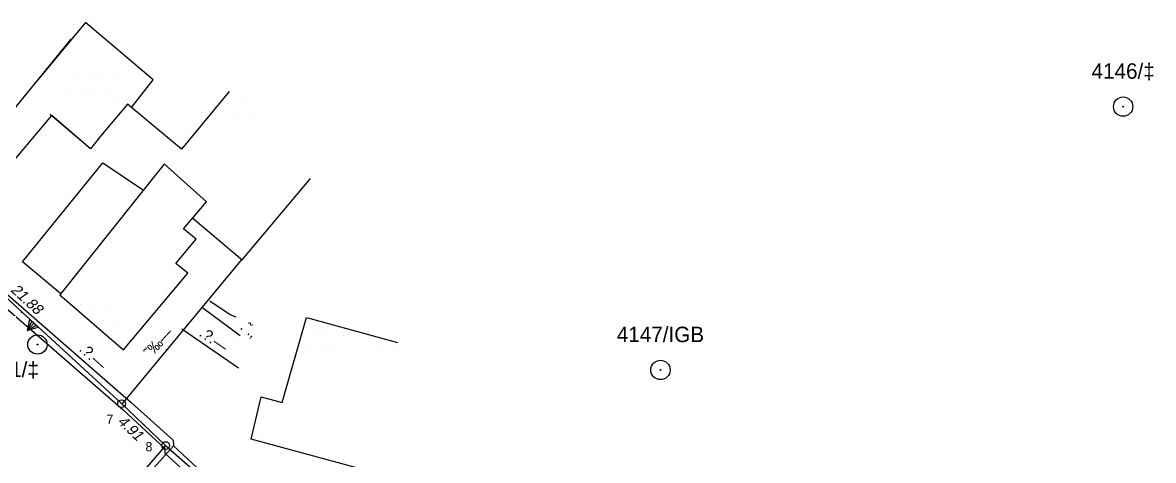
# Model space of a CAD drawing. Header units: millimetres. Extents: x 199460 to 200356, y 746544 to 746866.
# Drawn here: x 200165.1 to 200256.5, y 746777.8 to 746813.2 of the extents above; entities that cross this region are included whole.
import ezdxf
from ezdxf.enums import TextEntityAlignment as Align

# ---------------------------------------------------------------- set-up
doc = ezdxf.new("R2010")
doc.units = ezdxf.units.MM
doc.header["$LTSCALE"] = 3
doc.linetypes.add('DASHED2', pattern=[0.375, 0.25, -0.125])
for name, color, linetype in [('C1609_1', 52, 'Continuous'), ('C1611_1', 6, 'Continuous'), ('C1615', 2, 'Continuous'), ('C1650', 7, 'Continuous'), ('C1650_0_1', 1, 'Continuous'), ('C1660_1', 240, 'Continuous'), ('C1666', 1, 'Continuous'), ('C1685', 5, 'Continuous'), ('C1687', 14, 'Continuous'), ('M2200', 80, 'Continuous'), ('M2299', 80, 'Continuous'), ('M2602', 9, 'Continuous'), ('M2603', 9, 'Continuous'), ('M2605', 9, 'Continuous')]:
    doc.layers.add(name, color=color, linetype=linetype)
doc.styles.add('HANIT_TEXT', font='hebtxt')
doc.styles.add('HEBTXT', font='hebtxt')
doc.styles.add('HEBTXT2', font='HEBTXT')
doc.styles.add('TAZAR_HEBTXT', font='HEBTXT')

# ---------------------------------------------------------------- blocks, each defined once
blk = doc.blocks.new('M2605_P')
at = {"style": 'HANIT_TEXT'}
blk.add_attdef('NAME', text='', height=1.39, rotation=0, dxfattribs=at).set_placement((0, 0.5), align=Align.BOTTOM_CENTER)
blk.add_attdef('HEIGHT', text='', height=1.6, rotation=0, dxfattribs=at).set_placement((0, -1), align=Align.TOP_CENTER)
at = {"style": 'HANIT_TEXT', "flags": 1}
blk.add_attdef('MARK', text='', height=1.6, rotation=0, dxfattribs=at).set_placement((0, -3), align=Align.TOP_CENTER)
blk = doc.blocks.new('*X86')
at = {"color": 0}
for p, q in [((200168.125, 746801.25), (200168.125, 746801.25)), ((200169.375, 746801.25), (200169.375, 746801.25)), ((200170.625, 746801.25), (200170.625, 746801.25)), ((200167.5, 746800), (200167.5, 746800)), ((200168.75, 746800), (200168.75, 746800)), ((200170, 746800), (200170, 746800)), ((200171.25, 746800), (200171.25, 746800)), ((200166.875, 746798.75), (200166.875, 746798.75)), ((200168.125, 746798.75), (200168.125, 746798.75)), ((200169.375, 746798.75), (200169.375, 746798.75)), ((200170.625, 746798.75), (200170.625, 746798.75)), ((200171.875, 746798.75), (200171.875, 746798.75)), ((200173.125, 746798.75), (200173.125, 746798.75)), ((200165, 746797.5), (200165, 746797.5)), ((200166.25, 746797.5), (200166.25, 746797.5)), ((200167.5, 746797.5), (200167.5, 746797.5)), ((200168.75, 746797.5), (200168.75, 746797.5)), ((200170, 746797.5), (200170, 746797.5)), ((200171.25, 746797.5), (200171.25, 746797.5)), ((200172.5, 746797.5), (200172.5, 746797.5)), ((200173.75, 746797.5), (200173.75, 746797.5)), ((200171.875, 746796.25), (200171.875, 746796.25))]:
    blk.add_line(p, q, dxfattribs=at)
blk = doc.blocks.new('*X87')
at = {"color": 0}
for p, q in [((200170.625, 746791.25), (200170.625, 746791.25)), ((200170, 746790), (200170, 746790)), ((200171.25, 746790), (200171.25, 746790)), ((200172.5, 746790), (200172.5, 746790)), ((200169.375, 746788.75), (200169.375, 746788.75)), ((200170.625, 746788.75), (200170.625, 746788.75)), ((200171.875, 746788.75), (200171.875, 746788.75)), ((200173.125, 746788.75), (200173.125, 746788.75)), ((200167.5, 746787.5), (200167.5, 746787.5)), ((200168.75, 746787.5), (200168.75, 746787.5)), ((200170, 746787.5), (200170, 746787.5)), ((200171.25, 746787.5), (200171.25, 746787.5)), ((200166.875, 746786.25), (200166.875, 746786.25)), ((200168.125, 746786.25), (200168.125, 746786.25)), ((200169.375, 746786.25), (200169.375, 746786.25)), ((200170.625, 746786.25), (200170.625, 746786.25)), ((200166.25, 746785), (200166.25, 746785)), ((200167.5, 746785), (200167.5, 746785)), ((200168.75, 746785), (200168.75, 746785)), ((200170, 746785), (200170, 746785)), ((200164.375, 746783.75), (200164.375, 746783.75)), ((200165.625, 746783.75), (200165.625, 746783.75)), ((200166.875, 746783.75), (200166.875, 746783.75)), ((200168.125, 746783.75), (200168.125, 746783.75)), ((200169.375, 746783.75), (200169.375, 746783.75)), ((200166.25, 746782.5), (200166.25, 746782.5)), ((200167.5, 746782.5), (200167.5, 746782.5)), ((200166.875, 746781.25), (200166.875, 746781.25))]:
    blk.add_line(p, q, dxfattribs=at)
blk = doc.blocks.new('*X88')
at = {"color": 0}
for p, q in [((200175.625, 746791.25), (200175.625, 746791.25)), ((200175, 746790), (200175, 746790)), ((200176.25, 746790), (200176.25, 746790)), ((200174.375, 746788.75), (200174.375, 746788.75)), ((200175.625, 746788.75), (200175.625, 746788.75)), ((200176.875, 746788.75), (200176.875, 746788.75)), ((200178.125, 746788.75), (200178.125, 746788.75)), ((200172.5, 746787.5), (200172.5, 746787.5)), ((200173.75, 746787.5), (200173.75, 746787.5)), ((200175, 746787.5), (200175, 746787.5)), ((200176.25, 746787.5), (200176.25, 746787.5)), ((200177.5, 746787.5), (200177.5, 746787.5)), ((200171.875, 746786.25), (200171.875, 746786.25)), ((200173.125, 746786.25), (200173.125, 746786.25)), ((200174.375, 746786.25), (200174.375, 746786.25)), ((200175.625, 746786.25), (200175.625, 746786.25)), ((200176.875, 746786.25), (200176.875, 746786.25)), ((200171.25, 746785), (200171.25, 746785)), ((200172.5, 746785), (200172.5, 746785)), ((200173.75, 746785), (200173.75, 746785)), ((200175, 746785), (200175, 746785)), ((200176.25, 746785), (200176.25, 746785)), ((200177.5, 746785), (200177.5, 746785)), ((200170.625, 746783.75), (200170.625, 746783.75)), ((200171.875, 746783.75), (200171.875, 746783.75)), ((200173.125, 746783.75), (200173.125, 746783.75)), ((200174.375, 746783.75), (200174.375, 746783.75)), ((200175.625, 746783.75), (200175.625, 746783.75)), ((200168.75, 746782.5), (200168.75, 746782.5)), ((200170, 746782.5), (200170, 746782.5)), ((200171.25, 746782.5), (200171.25, 746782.5)), ((200172.5, 746782.5), (200172.5, 746782.5)), ((200173.75, 746782.5), (200173.75, 746782.5)), ((200175, 746782.5), (200175, 746782.5)), ((200176.25, 746782.5), (200176.25, 746782.5)), ((200168.125, 746781.25), (200168.125, 746781.25)), ((200169.375, 746781.25), (200169.375, 746781.25)), ((200170.625, 746781.25), (200170.625, 746781.25)), ((200171.875, 746781.25), (200171.875, 746781.25)), ((200173.125, 746781.25), (200173.125, 746781.25)), ((200174.375, 746781.25), (200174.375, 746781.25)), ((200175.625, 746781.25), (200175.625, 746781.25)), ((200168.75, 746780), (200168.75, 746780)), ((200170, 746780), (200170, 746780)), ((200171.25, 746780), (200171.25, 746780)), ((200172.5, 746780), (200172.5, 746780)), ((200173.75, 746780), (200173.75, 746780)), ((200175, 746780), (200175, 746780)), ((200170.625, 746778.75), (200170.625, 746778.75)), ((200171.875, 746778.75), (200171.875, 746778.75)), ((200173.125, 746778.75), (200173.125, 746778.75)), ((200171.25, 746777.5), (200171.25, 746777.5)), ((200172.5, 746777.5), (200172.5, 746777.5))]:
    blk.add_line(p, q, dxfattribs=at)
blk = doc.blocks.new('*X43')
at = {"color": 0}
for p, q in [((200168.125, 746801.25), (200168.125, 746801.25)), ((200169.375, 746801.25), (200169.375, 746801.25)), ((200170.625, 746801.25), (200170.625, 746801.25)), ((200167.5, 746800), (200167.5, 746800)), ((200168.75, 746800), (200168.75, 746800)), ((200170, 746800), (200170, 746800)), ((200171.25, 746800), (200171.25, 746800)), ((200166.875, 746798.75), (200166.875, 746798.75)), ((200168.125, 746798.75), (200168.125, 746798.75)), ((200169.375, 746798.75), (200169.375, 746798.75)), ((200170.625, 746798.75), (200170.625, 746798.75)), ((200171.875, 746798.75), (200171.875, 746798.75)), ((200173.125, 746798.75), (200173.125, 746798.75)), ((200165, 746797.5), (200165, 746797.5)), ((200166.25, 746797.5), (200166.25, 746797.5)), ((200167.5, 746797.5), (200167.5, 746797.5)), ((200168.75, 746797.5), (200168.75, 746797.5)), ((200170, 746797.5), (200170, 746797.5)), ((200171.25, 746797.5), (200171.25, 746797.5)), ((200172.5, 746797.5), (200172.5, 746797.5)), ((200173.75, 746797.5), (200173.75, 746797.5)), ((200171.875, 746796.25), (200171.875, 746796.25))]:
    blk.add_line(p, q, dxfattribs=at)
blk = doc.blocks.new('*X44')
at = {"color": 0}
for p, q in [((200170.625, 746791.25), (200170.625, 746791.25)), ((200170, 746790), (200170, 746790)), ((200171.25, 746790), (200171.25, 746790)), ((200172.5, 746790), (200172.5, 746790)), ((200169.375, 746788.75), (200169.375, 746788.75)), ((200170.625, 746788.75), (200170.625, 746788.75)), ((200171.875, 746788.75), (200171.875, 746788.75)), ((200173.125, 746788.75), (200173.125, 746788.75)), ((200167.5, 746787.5), (200167.5, 746787.5)), ((200168.75, 746787.5), (200168.75, 746787.5)), ((200170, 746787.5), (200170, 746787.5)), ((200171.25, 746787.5), (200171.25, 746787.5)), ((200166.875, 746786.25), (200166.875, 746786.25)), ((200168.125, 746786.25), (200168.125, 746786.25)), ((200169.375, 746786.25), (200169.375, 746786.25)), ((200170.625, 746786.25), (200170.625, 746786.25)), ((200166.25, 746785), (200166.25, 746785)), ((200167.5, 746785), (200167.5, 746785)), ((200168.75, 746785), (200168.75, 746785)), ((200170, 746785), (200170, 746785)), ((200164.375, 746783.75), (200164.375, 746783.75)), ((200165.625, 746783.75), (200165.625, 746783.75)), ((200166.875, 746783.75), (200166.875, 746783.75)), ((200168.125, 746783.75), (200168.125, 746783.75)), ((200169.375, 746783.75), (200169.375, 746783.75)), ((200166.25, 746782.5), (200166.25, 746782.5)), ((200167.5, 746782.5), (200167.5, 746782.5)), ((200166.875, 746781.25), (200166.875, 746781.25))]:
    blk.add_line(p, q, dxfattribs=at)
blk = doc.blocks.new('*X45')
at = {"color": 0}
for p, q in [((200175.625, 746791.25), (200175.625, 746791.25)), ((200175, 746790), (200175, 746790)), ((200176.25, 746790), (200176.25, 746790)), ((200174.375, 746788.75), (200174.375, 746788.75)), ((200175.625, 746788.75), (200175.625, 746788.75)), ((200176.875, 746788.75), (200176.875, 746788.75)), ((200178.125, 746788.75), (200178.125, 746788.75)), ((200172.5, 746787.5), (200172.5, 746787.5)), ((200173.75, 746787.5), (200173.75, 746787.5)), ((200175, 746787.5), (200175, 746787.5)), ((200176.25, 746787.5), (200176.25, 746787.5)), ((200177.5, 746787.5), (200177.5, 746787.5)), ((200171.875, 746786.25), (200171.875, 746786.25)), ((200173.125, 746786.25), (200173.125, 746786.25)), ((200174.375, 746786.25), (200174.375, 746786.25)), ((200175.625, 746786.25), (200175.625, 746786.25)), ((200176.875, 746786.25), (200176.875, 746786.25)), ((200171.25, 746785), (200171.25, 746785)), ((200172.5, 746785), (200172.5, 746785)), ((200173.75, 746785), (200173.75, 746785)), ((200175, 746785), (200175, 746785)), ((200176.25, 746785), (200176.25, 746785)), ((200177.5, 746785), (200177.5, 746785)), ((200170.625, 746783.75), (200170.625, 746783.75)), ((200171.875, 746783.75), (200171.875, 746783.75)), ((200173.125, 746783.75), (200173.125, 746783.75)), ((200174.375, 746783.75), (200174.375, 746783.75)), ((200175.625, 746783.75), (200175.625, 746783.75)), ((200168.75, 746782.5), (200168.75, 746782.5)), ((200170, 746782.5), (200170, 746782.5)), ((200171.25, 746782.5), (200171.25, 746782.5)), ((200172.5, 746782.5), (200172.5, 746782.5)), ((200173.75, 746782.5), (200173.75, 746782.5)), ((200175, 746782.5), (200175, 746782.5)), ((200176.25, 746782.5), (200176.25, 746782.5)), ((200168.125, 746781.25), (200168.125, 746781.25)), ((200169.375, 746781.25), (200169.375, 746781.25)), ((200170.625, 746781.25), (200170.625, 746781.25)), ((200171.875, 746781.25), (200171.875, 746781.25)), ((200173.125, 746781.25), (200173.125, 746781.25)), ((200174.375, 746781.25), (200174.375, 746781.25)), ((200175.625, 746781.25), (200175.625, 746781.25)), ((200168.75, 746780), (200168.75, 746780)), ((200170, 746780), (200170, 746780)), ((200171.25, 746780), (200171.25, 746780)), ((200172.5, 746780), (200172.5, 746780)), ((200173.75, 746780), (200173.75, 746780)), ((200175, 746780), (200175, 746780)), ((200170.625, 746778.75), (200170.625, 746778.75)), ((200171.875, 746778.75), (200171.875, 746778.75)), ((200173.125, 746778.75), (200173.125, 746778.75)), ((200171.25, 746777.5), (200171.25, 746777.5)), ((200172.5, 746777.5), (200172.5, 746777.5))]:
    blk.add_line(p, q, dxfattribs=at)
blk = doc.blocks.new('M2603_P')
at = {"style": 'HANIT_TEXT'}
blk.add_attdef('NAME', text='', height=1.39, rotation=0, dxfattribs=at).set_placement((0, 0.5), align=Align.BOTTOM_CENTER)
blk.add_attdef('HEIGHT', text='', height=1.6, rotation=0, dxfattribs=at).set_placement((0, -1), align=Align.TOP_CENTER)
at = {"style": 'HANIT_TEXT', "flags": 1}
blk.add_attdef('MARK', text='', height=1.6, rotation=0, dxfattribs=at).set_placement((0, -3), align=Align.TOP_CENTER)
blk = doc.blocks.new('C1692')
at = {"color": 255}
blk.add_circle((0, 0), 0.05, dxfattribs=at)
at = {"style": 'HEBTXT2'}
blk.add_attdef('TEXT', text='', height=1.4, dxfattribs=at).set_placement((0, 1.5), align=Align.MIDDLE)
blk = doc.blocks.new('C1609')
blk.add_circle((0, 0), 0.04)
at = {"style": 'HEBTXT', "width": 10}
blk.add_attdef('CROSS', text='', height=1.4, dxfattribs=at).set_placement((0, 1.5), align=Align.CENTER)
at = {"style": 'HEBTXT'}
for tag in ['LEGAL_LENGTH', 'RADIUS']:
    blk.add_attdef(tag, text='', height=1.4, dxfattribs=at).set_placement((0, 1.5), align=Align.CENTER)
at = {"style": 'HEBTXT', "oblique": 12}
blk.add_attdef('CALC_LENGTH', text='', height=1.4, dxfattribs=at).set_placement((0, -1.5), align=Align.TOP_CENTER)
at = {"style": 'HEBTXT', "flags": 1}
for tag, p in [('LINE_NAME', (0, -4)), ('TOPO', (0, -5.5)), ('COMMENT', (0, -7))]:
    blk.add_attdef(tag, text='', height=1, dxfattribs=at).set_placement(p, align=Align.MIDDLE_CENTER)
blk = doc.blocks.new('C1650_PLT')
for p, q in [((-0.04, 1.13), (-0.4, 0)), ((0, 1.21), (0, 0)), ((0.04, 1.12), (0.37, 0))]:
    blk.add_line(p, q)
blk.add_lwpolyline([(0.75, 0), (0, 1.3), (-0.75, 0)], close=True)
blk = doc.blocks.new('SHUMA')
at = {"layer": 'C1687'}
for p, q in [((-194.04, -63.2), (-177.134, -77.887)), ((-177.134, -77.887), (-173.759, -80.95)), ((-173.759, -80.95), (-173.728, -81.387)), ((-188.587, -98.137), (-173.728, -81.387)), ((-173.728, -81.387), (-188.587, -98.137)), ((-173.728, -81.387), (-168.681, -86.075))]:
    blk.add_line(p, q, dxfattribs=at)
blk = doc.blocks.new('C1615')
for radius in [1.25, 0.05]:
    blk.add_circle((0, 0), radius)
at = {"style": 'TAZAR_HEBTXT'}
blk.add_attdef('POINT_NAME', text='', height=2, dxfattribs=at).set_placement((0, 3), align=Align.BOTTOM_CENTER)
blk.add_attdef('MARK_DESC', text='', height=2, dxfattribs=at).set_placement((3, 0), align=Align.MIDDLE_LEFT)
at = {"style": 'TAZAR_HEBTXT', "flags": 1}
for tag, p in [('UID', (0, -2)), ('CLASS', (0, -3.5)), ('SOURCE', (0, -5)), ('TOPO', (0, -6.5)), ('HEIGHT', (0, -8)), ('LEGAL_X', (0, -9.5)), ('LEGAL_Y', (0, -11)), ('LEGAL_Z', (0, -12.5)), ('COMMENT', (0, -14))]:
    blk.add_attdef(tag, text='', height=1, dxfattribs=at).set_placement(p, align=Align.MIDDLE)
blk.add_attdef('MARK', text='', height=1, dxfattribs=at).set_placement((2, -1.99), align=Align.MIDDLE_LEFT)
blk = doc.blocks.new('C1611')
blk.add_circle((0, 0), 0.5)
at = {"color": 255}
blk.add_point((0, 0), dxfattribs=at)
at = {"style": 'HEBTXT2'}
blk.add_attdef('POINT_NAME', text='', height=1.5, dxfattribs=at).set_placement((0, 1.5), align=Align.BOTTOM_CENTER)
blk.add_attdef('MARK_DESC', text='', height=1.2, dxfattribs=at).set_placement((2, 0), align=Align.MIDDLE_LEFT)
at = {"style": 'HEBTXT2', "flags": 1}
for tag, p in [('MARK', (0, -2)), ('CLASS', (0, -3.5)), ('SOURCE', (0, -5)), ('TOPO', (0, -6.5)), ('HEIGHT', (0, -8)), ('COMMENT', (0, -9.5))]:
    blk.add_attdef(tag, text='', height=1, dxfattribs=at).set_placement(p, align=Align.MIDDLE)

msp = doc.modelspace()

# ---------------------------------------------------------------- linework, layer by layer
at = {"layer": 'C1650_0_1'}
for p, q in [((200156.997, 746797.174), (200173.117, 746782.384)), ((200173.117, 746782.384), (200176.677, 746778.999)), ((200176.677, 746778.999), (200181.967, 746774.384))]:
    msp.add_line(p, q, dxfattribs=at)
at = {"layer": 'C1660_1'}
msp.add_line((200176.677, 746778.999), (200162.193, 746762.249), dxfattribs=at)
at = {"layer": 'C1666'}
msp.add_lwpolyline([(200169.025, 746811.833), (200158.307, 746798.744), (200156.997, 746797.174)], dxfattribs=at)
at = {"layer": 'C1685', "color": 170}
msp.add_lwpolyline([(200079.24, 746708.874), (200094.63, 746726.249), (200107.74, 746740.999), (200110.74, 746743.749), (200122.74, 746757.561), (200136.537, 746772.749), (200137.443, 746773.499), (200141.943, 746779.249), (200156.334, 746796.561), (200173.24, 746781.874), (200176.63, 746778.749), (200176.63, 746778.374), (200181.74, 746773.686), (200181.334, 746773.249), (200185.74, 746768.249), (200184.834, 746767.186), (200195.74, 746757.499), (200208.74, 746743.749), (200222.334, 746729.561), (200220.537, 746727.186), (200241.443, 746708.374)], dxfattribs=at)
at = {"layer": 'M2200'}
for p, q in [((200181.82, 746807.596), (200177.957, 746802.944)), ((200181.82, 746807.596), (200177.957, 746802.944)), ((200173.587, 746806.584), (200171.407, 746803.994)), ((200173.587, 746806.584), (200171.407, 746803.994)), ((200177.957, 746802.944), (200173.587, 746806.584)), ((200177.957, 746802.944), (200173.587, 746806.584)), ((200161.78, 746798.901), (200167.468, 746805.658)), ((200170.597, 746802.964), (200167.357, 746805.754)), ((200170.597, 746802.964), (200167.468, 746805.658)), ((200171.407, 746803.994), (200170.597, 746802.964)), ((200171.407, 746803.994), (200170.597, 746802.964))]:
    msp.add_line(p, q, dxfattribs=at)
for points in [[(200173.913, 746806.312), (200175.667, 746808.544), (200170.207, 746813.174), (200165.947, 746808.074)], [(200168.202, 746791.256), (200165.097, 746793.844), (200171.597, 746801.854), (200174.88, 746799.635)], [(200168.202, 746791.256), (200165.097, 746793.844), (200171.597, 746801.854), (200174.88, 746799.635)], [(200176.537, 746801.714), (200168.137, 746791.174), (200173.267, 746786.724), (200178.477, 746792.934), (200177.497, 746793.714), (200179.157, 746795.664), (200178.127, 746796.504), (200179.997, 746798.694), (200176.577, 746801.744), (200176.537, 746801.714)], [(200176.537, 746801.714), (200168.137, 746791.174), (200173.267, 746786.724), (200178.477, 746792.934), (200177.497, 746793.714), (200179.157, 746795.664), (200178.127, 746796.504), (200179.997, 746798.694), (200176.577, 746801.744), (200176.537, 746801.714)], [(200178.878, 746797.384), (200182.877, 746794.004), (200188.406, 746800.585)], [(200178.878, 746797.384), (200182.877, 746794.004), (200188.406, 746800.585)], [(200209.096, 746772.807), (200207.237, 746766.004), (200201.247, 746767.474), (200202.017, 746770.634), (200199.677, 746771.354), (200200.567, 746774.914), (200183.607, 746779.504), (200184.407, 746782.924), (200186.107, 746782.484), (200188.067, 746789.344)], [(200209.096, 746772.807), (200207.237, 746766.004), (200201.247, 746767.474), (200202.017, 746770.634), (200199.677, 746771.354), (200200.567, 746774.914), (200183.607, 746779.504), (200184.407, 746782.924), (200186.107, 746782.484), (200188.067, 746789.344)], [(200188.067, 746789.344), (200195.426, 746787.334)], [(200188.067, 746789.344), (200195.426, 746787.334)]]:
    msp.add_lwpolyline(points, dxfattribs=at)
at = {"layer": 'M2299'}
for p, q in [((200181.662, 746806.624), (200181.662, 746806.624)), ((200182.912, 746806.624), (200182.912, 746806.624)), ((200167.287, 746805.374), (200167.287, 746805.374)), ((200173.537, 746805.374), (200173.537, 746805.374)), ((200174.787, 746805.374), (200174.787, 746805.374)), ((200181.037, 746805.374), (200181.037, 746805.374)), ((200182.287, 746805.374), (200182.287, 746805.374)), ((200183.537, 746805.374), (200183.537, 746805.374)), ((200166.662, 746804.124), (200166.662, 746804.124)), ((200167.912, 746804.124), (200167.912, 746804.124)), ((200169.162, 746804.124), (200169.162, 746804.124)), ((200171.662, 746804.124), (200171.662, 746804.124)), ((200172.912, 746804.124), (200172.912, 746804.124)), ((200174.162, 746804.124), (200174.162, 746804.124)), ((200175.412, 746804.124), (200175.412, 746804.124)), ((200179.162, 746804.124), (200179.162, 746804.124)), ((200180.412, 746804.124), (200180.412, 746804.124)), ((200181.662, 746804.124), (200181.662, 746804.124)), ((200182.912, 746804.124), (200182.912, 746804.124)), ((200184.162, 746804.124), (200184.162, 746804.124)), ((200166.037, 746802.874), (200166.037, 746802.874)), ((200167.287, 746802.874), (200167.287, 746802.874)), ((200168.537, 746802.874), (200168.537, 746802.874)), ((200169.787, 746802.874), (200169.787, 746802.874)), ((200171.037, 746802.874), (200171.037, 746802.874)), ((200172.287, 746802.874), (200172.287, 746802.874)), ((200173.537, 746802.874), (200173.537, 746802.874)), ((200174.787, 746802.874), (200174.787, 746802.874)), ((200176.037, 746802.874), (200176.037, 746802.874)), ((200177.287, 746802.874), (200177.287, 746802.874)), ((200178.537, 746802.874), (200178.537, 746802.874)), ((200179.787, 746802.874), (200179.787, 746802.874)), ((200181.037, 746802.874), (200181.037, 746802.874)), ((200182.287, 746802.874), (200182.287, 746802.874)), ((200183.537, 746802.874), (200183.537, 746802.874)), ((200184.787, 746802.874), (200184.787, 746802.874)), ((200186.037, 746802.874), (200186.037, 746802.874)), ((200165.412, 746801.624), (200165.412, 746801.624)), ((200166.662, 746801.624), (200166.662, 746801.624)), ((200167.912, 746801.624), (200167.912, 746801.624)), ((200169.162, 746801.624), (200169.162, 746801.624)), ((200170.412, 746801.624), (200170.412, 746801.624)), ((200171.662, 746801.624), (200171.662, 746801.624)), ((200172.912, 746801.624), (200172.912, 746801.624)), ((200174.162, 746801.624), (200174.162, 746801.624)), ((200175.412, 746801.624), (200175.412, 746801.624)), ((200176.662, 746801.624), (200176.662, 746801.624)), ((200177.912, 746801.624), (200177.912, 746801.624)), ((200179.162, 746801.624), (200179.162, 746801.624)), ((200180.412, 746801.624), (200180.412, 746801.624)), ((200181.662, 746801.624), (200181.662, 746801.624)), ((200182.912, 746801.624), (200182.912, 746801.624)), ((200184.162, 746801.624), (200184.162, 746801.624)), ((200185.412, 746801.624), (200185.412, 746801.624)), ((200186.662, 746801.624), (200186.662, 746801.624)), ((200166.037, 746800.374), (200166.037, 746800.374)), ((200167.287, 746800.374), (200167.287, 746800.374)), ((200168.537, 746800.374), (200168.537, 746800.374)), ((200169.787, 746800.374), (200169.787, 746800.374)), ((200171.037, 746800.374), (200171.037, 746800.374)), ((200172.287, 746800.374), (200172.287, 746800.374)), ((200173.537, 746800.374), (200173.537, 746800.374)), ((200174.787, 746800.374), (200174.787, 746800.374)), ((200176.037, 746800.374), (200176.037, 746800.374)), ((200177.287, 746800.374), (200177.287, 746800.374)), ((200178.537, 746800.374), (200178.537, 746800.374)), ((200179.787, 746800.374), (200179.787, 746800.374)), ((200181.037, 746800.374), (200181.037, 746800.374)), ((200182.287, 746800.374), (200182.287, 746800.374)), ((200183.537, 746800.374), (200183.537, 746800.374)), ((200184.787, 746800.374), (200184.787, 746800.374)), ((200186.037, 746800.374), (200186.037, 746800.374)), ((200187.287, 746800.374), (200187.287, 746800.374)), ((200165.412, 746799.124), (200165.412, 746799.124)), ((200166.662, 746799.124), (200166.662, 746799.124)), ((200167.912, 746799.124), (200167.912, 746799.124)), ((200169.162, 746799.124), (200169.162, 746799.124)), ((200170.412, 746799.124), (200170.412, 746799.124)), ((200171.662, 746799.124), (200171.662, 746799.124)), ((200172.912, 746799.124), (200172.912, 746799.124)), ((200174.162, 746799.124), (200174.162, 746799.124)), ((200175.412, 746799.124), (200175.412, 746799.124)), ((200176.662, 746799.124), (200176.662, 746799.124)), ((200177.912, 746799.124), (200177.912, 746799.124)), ((200179.162, 746799.124), (200179.162, 746799.124)), ((200180.412, 746799.124), (200180.412, 746799.124)), ((200181.662, 746799.124), (200181.662, 746799.124)), ((200182.912, 746799.124), (200182.912, 746799.124)), ((200184.162, 746799.124), (200184.162, 746799.124)), ((200185.412, 746799.124), (200185.412, 746799.124)), ((200186.662, 746799.124), (200186.662, 746799.124)), ((200166.037, 746797.874), (200166.037, 746797.874)), ((200167.287, 746797.874), (200167.287, 746797.874)), ((200168.537, 746797.874), (200168.537, 746797.874)), ((200169.787, 746797.874), (200169.787, 746797.874)), ((200171.037, 746797.874), (200171.037, 746797.874)), ((200172.287, 746797.874), (200172.287, 746797.874)), ((200173.537, 746797.874), (200173.537, 746797.874)), ((200174.787, 746797.874), (200174.787, 746797.874)), ((200176.037, 746797.874), (200176.037, 746797.874)), ((200177.287, 746797.874), (200177.287, 746797.874)), ((200178.537, 746797.874), (200178.537, 746797.874)), ((200179.787, 746797.874), (200179.787, 746797.874)), ((200181.037, 746797.874), (200181.037, 746797.874)), ((200182.287, 746797.874), (200182.287, 746797.874)), ((200183.537, 746797.874), (200183.537, 746797.874)), ((200184.787, 746797.874), (200184.787, 746797.874)), ((200186.037, 746797.874), (200186.037, 746797.874)), ((200165.412, 746796.624), (200165.412, 746796.624)), ((200166.662, 746796.624), (200166.662, 746796.624)), ((200167.912, 746796.624), (200167.912, 746796.624)), ((200169.162, 746796.624), (200169.162, 746796.624)), ((200170.412, 746796.624), (200170.412, 746796.624)), ((200171.662, 746796.624), (200171.662, 746796.624)), ((200172.912, 746796.624), (200172.912, 746796.624)), ((200174.162, 746796.624), (200174.162, 746796.624)), ((200175.412, 746796.624), (200175.412, 746796.624)), ((200180.412, 746796.624), (200180.412, 746796.624)), ((200181.662, 746796.624), (200181.662, 746796.624)), ((200182.912, 746796.624), (200182.912, 746796.624)), ((200184.162, 746796.624), (200184.162, 746796.624)), ((200166.037, 746795.374), (200166.037, 746795.374)), ((200167.287, 746795.374), (200167.287, 746795.374)), ((200168.537, 746795.374), (200168.537, 746795.374)), ((200169.787, 746795.374), (200169.787, 746795.374)), ((200171.037, 746795.374), (200171.037, 746795.374)), ((200182.287, 746795.374), (200182.287, 746795.374)), ((200183.537, 746795.374), (200183.537, 746795.374)), ((200165.412, 746794.124), (200165.412, 746794.124)), ((200182.912, 746794.124), (200182.912, 746794.124)), ((200188.537, 746787.874), (200188.537, 746787.874)), ((200189.787, 746787.874), (200189.787, 746787.874)), ((200191.037, 746787.874), (200191.037, 746787.874)), ((200192.287, 746787.874), (200192.287, 746787.874)), ((200187.912, 746786.624), (200187.912, 746786.624)), ((200189.162, 746786.624), (200189.162, 746786.624)), ((200190.412, 746786.624), (200190.412, 746786.624)), ((200191.662, 746786.624), (200191.662, 746786.624)), ((200192.912, 746786.624), (200192.912, 746786.624)), ((200194.162, 746786.624), (200194.162, 746786.624)), ((200195.412, 746786.624), (200195.412, 746786.624)), ((200196.662, 746786.624), (200196.662, 746786.624)), ((200197.912, 746786.624), (200197.912, 746786.624)), ((200187.287, 746785.374), (200187.287, 746785.374)), ((200188.537, 746785.374), (200188.537, 746785.374)), ((200189.787, 746785.374), (200189.787, 746785.374)), ((200191.037, 746785.374), (200191.037, 746785.374)), ((200192.287, 746785.374), (200192.287, 746785.374)), ((200193.537, 746785.374), (200193.537, 746785.374)), ((200194.787, 746785.374), (200194.787, 746785.374)), ((200196.037, 746785.374), (200196.037, 746785.374)), ((200197.287, 746785.374), (200197.287, 746785.374)), ((200198.537, 746785.374), (200198.537, 746785.374)), ((200199.787, 746785.374), (200199.787, 746785.374)), ((200201.037, 746785.374), (200201.037, 746785.374)), ((200202.287, 746785.374), (200202.287, 746785.374)), ((200186.662, 746784.124), (200186.662, 746784.124)), ((200187.912, 746784.124), (200187.912, 746784.124)), ((200189.162, 746784.124), (200189.162, 746784.124)), ((200190.412, 746784.124), (200190.412, 746784.124)), ((200191.662, 746784.124), (200191.662, 746784.124)), ((200192.912, 746784.124), (200192.912, 746784.124)), ((200194.162, 746784.124), (200194.162, 746784.124)), ((200195.412, 746784.124), (200195.412, 746784.124)), ((200196.662, 746784.124), (200196.662, 746784.124)), ((200197.912, 746784.124), (200197.912, 746784.124)), ((200199.162, 746784.124), (200199.162, 746784.124)), ((200200.412, 746784.124), (200200.412, 746784.124)), ((200201.662, 746784.124), (200201.662, 746784.124)), ((200202.912, 746784.124), (200202.912, 746784.124)), ((200204.162, 746784.124), (200204.162, 746784.124)), ((200187.287, 746782.874), (200187.287, 746782.874)), ((200188.537, 746782.874), (200188.537, 746782.874)), ((200189.787, 746782.874), (200189.787, 746782.874)), ((200191.037, 746782.874), (200191.037, 746782.874)), ((200192.287, 746782.874), (200192.287, 746782.874)), ((200193.537, 746782.874), (200193.537, 746782.874)), ((200194.787, 746782.874), (200194.787, 746782.874)), ((200196.037, 746782.874), (200196.037, 746782.874)), ((200197.287, 746782.874), (200197.287, 746782.874)), ((200198.537, 746782.874), (200198.537, 746782.874)), ((200199.787, 746782.874), (200199.787, 746782.874)), ((200201.037, 746782.874), (200201.037, 746782.874)), ((200202.287, 746782.874), (200202.287, 746782.874)), ((200203.537, 746782.874), (200203.537, 746782.874)), ((200204.787, 746782.874), (200204.787, 746782.874)), ((200184.162, 746781.624), (200184.162, 746781.624)), ((200185.412, 746781.624), (200185.412, 746781.624)), ((200186.662, 746781.624), (200186.662, 746781.624)), ((200187.912, 746781.624), (200187.912, 746781.624)), ((200189.162, 746781.624), (200189.162, 746781.624)), ((200190.412, 746781.624), (200190.412, 746781.624)), ((200191.662, 746781.624), (200191.662, 746781.624)), ((200192.912, 746781.624), (200192.912, 746781.624)), ((200194.162, 746781.624), (200194.162, 746781.624)), ((200195.412, 746781.624), (200195.412, 746781.624)), ((200196.662, 746781.624), (200196.662, 746781.624)), ((200197.912, 746781.624), (200197.912, 746781.624)), ((200199.162, 746781.624), (200199.162, 746781.624)), ((200200.412, 746781.624), (200200.412, 746781.624)), ((200201.662, 746781.624), (200201.662, 746781.624)), ((200202.912, 746781.624), (200202.912, 746781.624)), ((200204.162, 746781.624), (200204.162, 746781.624)), ((200205.412, 746781.624), (200205.412, 746781.624)), ((200206.662, 746781.624), (200206.662, 746781.624)), ((200184.787, 746780.374), (200184.787, 746780.374)), ((200186.037, 746780.374), (200186.037, 746780.374)), ((200187.287, 746780.374), (200187.287, 746780.374)), ((200188.537, 746780.374), (200188.537, 746780.374)), ((200189.787, 746780.374), (200189.787, 746780.374)), ((200191.037, 746780.374), (200191.037, 746780.374)), ((200192.287, 746780.374), (200192.287, 746780.374)), ((200193.537, 746780.374), (200193.537, 746780.374)), ((200194.787, 746780.374), (200194.787, 746780.374)), ((200196.037, 746780.374), (200196.037, 746780.374)), ((200197.287, 746780.374), (200197.287, 746780.374)), ((200198.537, 746780.374), (200198.537, 746780.374)), ((200199.787, 746780.374), (200199.787, 746780.374)), ((200201.037, 746780.374), (200201.037, 746780.374)), ((200202.287, 746780.374), (200202.287, 746780.374)), ((200203.537, 746780.374), (200203.537, 746780.374)), ((200204.787, 746780.374), (200204.787, 746780.374)), ((200206.037, 746780.374), (200206.037, 746780.374)), ((200207.287, 746780.374), (200207.287, 746780.374)), ((200185.412, 746779.124), (200185.412, 746779.124)), ((200186.662, 746779.124), (200186.662, 746779.124)), ((200187.912, 746779.124), (200187.912, 746779.124)), ((200189.162, 746779.124), (200189.162, 746779.124)), ((200190.412, 746779.124), (200190.412, 746779.124)), ((200191.662, 746779.124), (200191.662, 746779.124)), ((200192.912, 746779.124), (200192.912, 746779.124)), ((200194.162, 746779.124), (200194.162, 746779.124)), ((200195.412, 746779.124), (200195.412, 746779.124)), ((200196.662, 746779.124), (200196.662, 746779.124)), ((200197.912, 746779.124), (200197.912, 746779.124)), ((200199.162, 746779.124), (200199.162, 746779.124)), ((200200.412, 746779.124), (200200.412, 746779.124)), ((200201.662, 746779.124), (200201.662, 746779.124)), ((200202.912, 746779.124), (200202.912, 746779.124)), ((200204.162, 746779.124), (200204.162, 746779.124)), ((200205.412, 746779.124), (200205.412, 746779.124)), ((200206.662, 746779.124), (200206.662, 746779.124)), ((200207.912, 746779.124), (200207.912, 746779.124)), ((200189.787, 746777.874), (200189.787, 746777.874)), ((200191.037, 746777.874), (200191.037, 746777.874)), ((200192.287, 746777.874), (200192.287, 746777.874)), ((200193.537, 746777.874), (200193.537, 746777.874)), ((200194.787, 746777.874), (200194.787, 746777.874)), ((200196.037, 746777.874), (200196.037, 746777.874)), ((200197.287, 746777.874), (200197.287, 746777.874)), ((200198.537, 746777.874), (200198.537, 746777.874)), ((200199.787, 746777.874), (200199.787, 746777.874)), ((200201.037, 746777.874), (200201.037, 746777.874)), ((200202.287, 746777.874), (200202.287, 746777.874)), ((200203.537, 746777.874), (200203.537, 746777.874)), ((200204.787, 746777.874), (200204.787, 746777.874)), ((200206.037, 746777.874), (200206.037, 746777.874)), ((200207.287, 746777.874), (200207.287, 746777.874)), ((200208.537, 746777.874), (200208.537, 746777.874)), ((200209.787, 746777.874), (200209.787, 746777.874))]:
    msp.add_line(p, q, dxfattribs=at)
at = {"layer": 'M2602'}
msp.add_line((200182.867, 746794.094), (200173.117, 746782.314), dxfattribs=at)
at = {"layer": 'M2602', "elevation": 100, "flags": 128}
msp.add_lwpolyline([(200173.117, 746782.384), (200156.997, 746797.174), (200155.834, 746795.874)], dxfattribs=at)
at = {"layer": 'M2602'}
msp.add_lwpolyline([(200182.567, 746785.244), (200177.997, 746788.404)], dxfattribs=at)
msp.add_lwpolyline([(200182.567, 746785.244), (200177.997, 746788.404)], dxfattribs=at)
at = {"layer": 'M2602', "flags": 128}
msp.add_lwpolyline([(200176.677, 746778.999), (200162.193, 746762.249)], dxfattribs=at)
at = {"layer": 'M2603'}
for points in [[(200182.717, 746787.854), (200179.687, 746790.104)], [(200182.717, 746787.854), (200179.687, 746790.104)], [(200182.377, 746789.384), (200181.907, 746789.554), (200180.257, 746790.674)], [(200182.377, 746789.384), (200181.907, 746789.554), (200180.257, 746790.674)]]:
    msp.add_lwpolyline(points, dxfattribs=at)

# ---------------------------------------------------------------- block references
at = {"layer": 'C1609_1', "linetype": 'DASHED2'}
ref = msp.add_blockref('C1609', (200165.057, 746789.779), dxfattribs=dict(at, xscale=0.625, yscale=0.625, zscale=0.625, rotation=317.4638114117253))
ref.add_attrib('CALC_LENGTH', '21.88', dxfattribs={"layer": '0', "height": 0.875, "rotation": 317.46381, "style": 'HEBTXT2', "oblique": 12}).set_placement((200165.765, 746791.158), align=Align.TOP_CENTER)
ref = msp.add_blockref('C1609', (200174.897, 746780.691), dxfattribs=dict(at, xscale=0.625, yscale=0.625, zscale=0.625, rotation=316.4482544405894))
ref.add_attrib('CALC_LENGTH', '4.91', dxfattribs={"layer": '0', "height": 0.875, "rotation": 316.44825, "style": 'HEBTXT2', "oblique": 12}).set_placement((200174.15, 746780.735), align=Align.TOP_CENTER)
at = {"layer": 'C1611_1', "linetype": 'DASHED2'}
ref = msp.add_blockref('C1611', (200173.117, 746782.384, 200), dxfattribs=dict(at, xscale=0.625, yscale=0.625, zscale=0.625))
ref.add_attrib('POINT_NAME', '7', dxfattribs={"layer": '0', "height": 0.75, "style": 'HEBTXT2'}).set_placement((200172.174, 746780.517, 200), align=Align.BOTTOM_CENTER)
ref = msp.add_blockref('C1611', (200176.677, 746778.999, 200), dxfattribs=dict(at, xscale=0.625, yscale=0.625, zscale=0.625))
ref.add_attrib('POINT_NAME', '8', dxfattribs={"layer": '0', "height": 0.75, "style": 'HEBTXT2'}).set_placement((200175.332, 746778.31, 200), align=Align.BOTTOM_CENTER)
at = {"layer": 'C1615', "xscale": 0.625, "yscale": 0.625, "zscale": 0.625}
for p, values in [((200254.097, 746806.384, 100000), {'POINT_NAME': '4146/‡'}), ((200216.687, 746785.104, 100000), {'POINT_NAME': '4147/IGB'})]:
    msp.add_blockref('C1615', p, dxfattribs=at).add_auto_attribs(values)
at = {"layer": 'C1615'}
ref = msp.add_blockref('C1615', (200166.317, 746787.164, 100000), dxfattribs=dict(at, xscale=0.625, yscale=0.625, zscale=0.625))
ref.add_attrib('POINT_NAME', '4151/‡', dxfattribs={"layer": '0', "height": 1.25, "style": 'TAZAR_HEBTXT'}).set_placement((200163.88, 746784.15, 100000), align=Align.BOTTOM_CENTER)
at = {"layer": 'C1650', "linetype": 'DASHED2', "xscale": 0.625, "yscale": 0.625, "zscale": 0.625, "rotation": 137.4638114117253}
msp.add_blockref('C1650_PLT', (200166.031, 746788.885), dxfattribs=at)
at = {"layer": 'C1687'}
msp.add_blockref('SHUMA', (200351.037, 746860.374), dxfattribs=at)
at = {"layer": 'M2299'}
for name in ['*X86', '*X43', '*X87', '*X44', '*X88', '*X45']:
    msp.add_blockref(name, (1.037, 10.374), dxfattribs=at)
at = {"layer": 'M2602', "xscale": 0.6249999999999998, "yscale": 0.6249999999999998, "zscale": 0.6249999999999998, "rotation": 47.49880133024453}
msp.add_blockref('C1692', (200176.776, 746786.735), dxfattribs=at).add_auto_attribs({'TEXT': '˜‰—'})
at = {"layer": 'M2603'}
ref = msp.add_blockref('M2603_P', (200182.246, 746788.203), dxfattribs=dict(at, xscale=0.625, yscale=0.625, zscale=0.625, rotation=323.4033710905503))
ref.add_attrib('NAME', '.˜.‚', dxfattribs={"layer": '0', "height": 0.875, "rotation": 323.40337, "style": 'HANIT_TEXT'}).set_placement((200183.001, 746787.864), align=Align.BOTTOM_CENTER)
at = {"layer": 'M2605'}
ref = msp.add_blockref('M2605_P', (200181.621, 746785.898), dxfattribs=dict(at, xscale=0.625, yscale=0.625, zscale=0.625, rotation=325.3374564704237))
ref.add_attrib('NAME', '.\x9a.—', dxfattribs={"layer": '0', "height": 0.875, "rotation": 325.33746, "style": 'HANIT_TEXT'}).set_placement((200180.194, 746786.994), align=Align.BOTTOM_CENTER)
ref = msp.add_blockref('M2605_P', (200169.805, 746785.422), dxfattribs=dict(at, xscale=0.6250000000000002, yscale=0.6250000000000002, zscale=0.6250000000000002, rotation=317.6586932443262))
ref.add_attrib('NAME', '.\x9a.—', dxfattribs={"layer": '0', "height": 0.875, "rotation": 317.65869, "style": 'HANIT_TEXT'}).set_placement((200170.365, 746785.679), align=Align.BOTTOM_CENTER)

doc.saveas('drawing.dxf')
